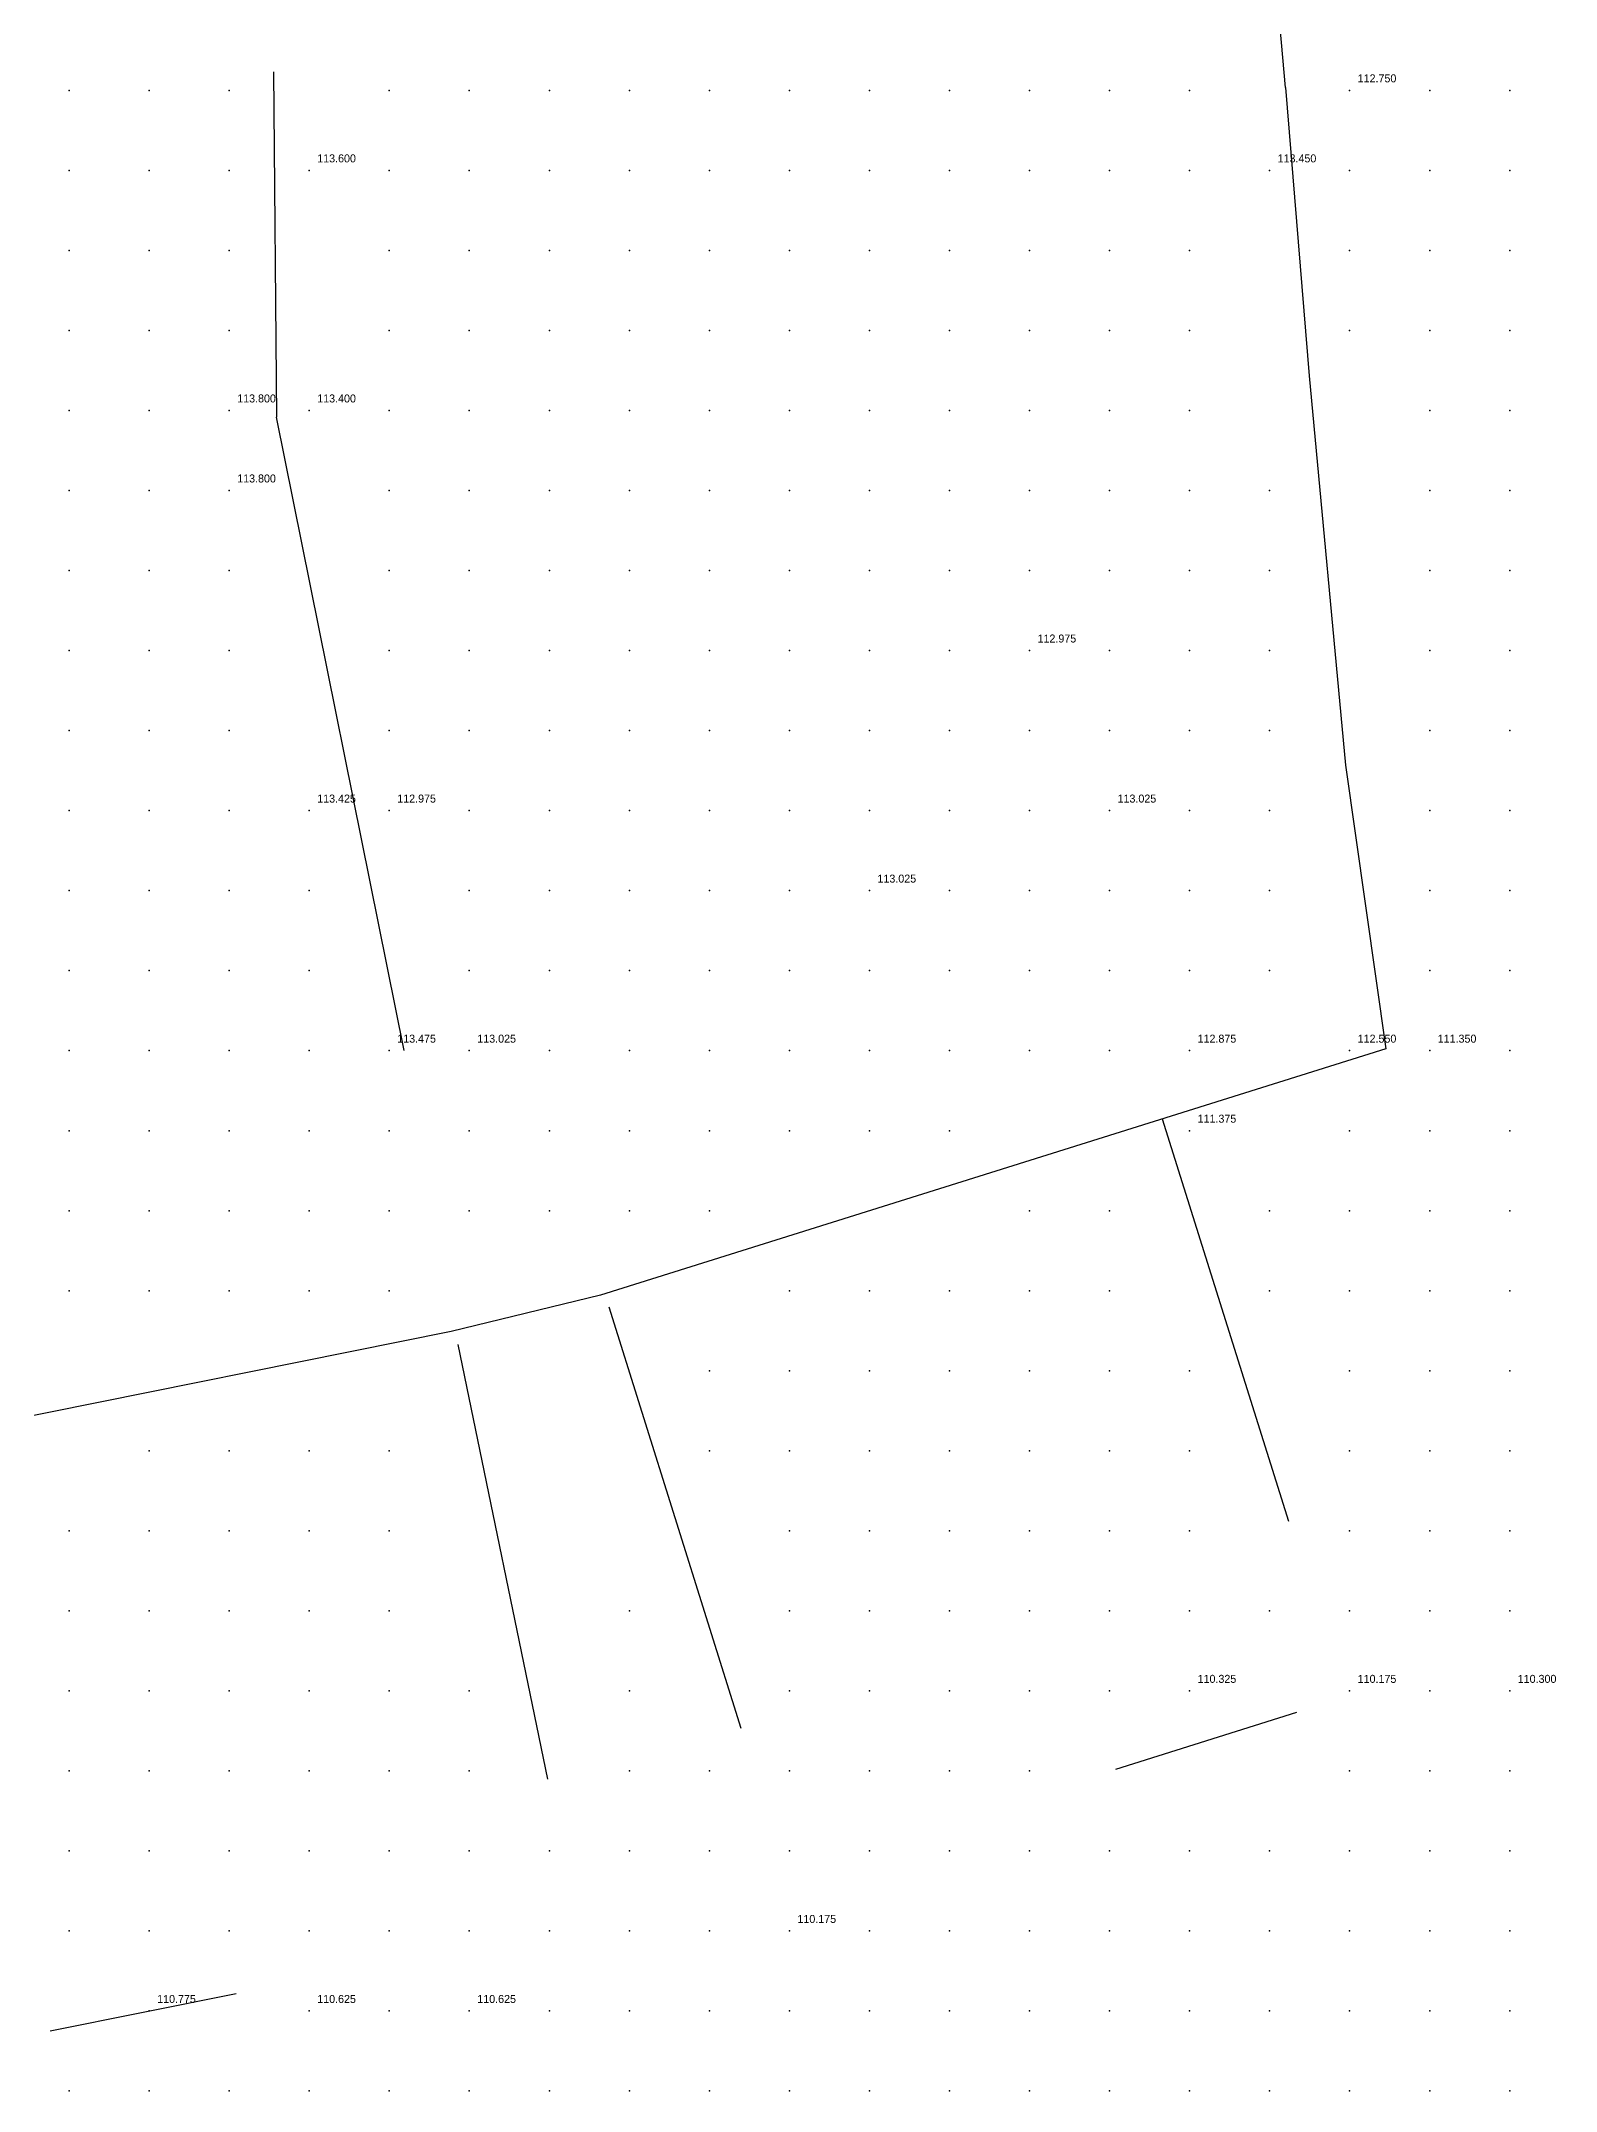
# Model space of a CAD drawing. Header units: metres. Extents: x 287878 to 288137, y 62805 to 63074.
# Drawn here: x 288117.65 to 288136.58, y 62837 to 62862.62 of the extents above; entities that cross this region are included whole.
import ezdxf

# ---------------------------------------------------------------- set-up
doc = ezdxf.new("R2010")
doc.units = ezdxf.units.M
for name, color, linetype in [('BARRIERS', 1, 'Continuous'), ('SURVEY_INTERP', 8, 'Continuous'), ('SURVEY_REAL', 3, 'Continuous')]:
    doc.layers.add(name, color=color, linetype=linetype)

msp = doc.modelspace()

# ---------------------------------------------------------------- linework, layer by layer
at = {"layer": 'BARRIERS'}
for p, q in [((288133.197, 62862.034), (288132.562, 62869.157)), ((288120.553, 62862.233), (288120.592, 62857.918)), ((288133.197, 62862.034), (288133.495, 62858.432)), ((288133.495, 62858.432), (288133.946, 62853.569)), ((288122.186, 62850.001), (288120.592, 62857.918)), ((288133.946, 62853.569), (288134.451, 62850.022)), ((288134.451, 62850.022), (288124.638, 62846.946)), ((288131.659, 62849.147), (288133.237, 62844.12)), ((288124.638, 62846.946), (288122.775, 62846.491)), ((288126.399, 62841.531), (288124.746, 62846.794)), ((288122.775, 62846.491), (288115.762, 62845.078)), ((288122.855, 62846.328), (288123.976, 62840.898)), ((288131.077, 62841.022), (288133.341, 62841.733)), ((288117.762, 62837.752), (288120.088, 62838.22))]:
    msp.add_line(p, q, dxfattribs=at)
at = {"layer": 'SURVEY_INTERP'}
for p in [(288118, 62862, 114.345), (288119, 62862, 114.271), (288120, 62862, 114.211), (288122, 62862, 114.243), (288123, 62862, 114.319), (288124, 62862, 114.367), (288125, 62862, 114.39), (288126, 62862, 114.393), (288127, 62862, 114.38), (288128, 62862, 114.349), (288129, 62862, 114.298), (288130, 62862, 114.212), (288131, 62862, 114.056), (288132, 62862, 113.746), (288135, 62862, 113.147), (288136, 62862, 113.677), (288118, 62861, 114.316), (288119, 62861, 114.271), (288120, 62861, 114.24), (288122, 62861, 114.257), (288123, 62861, 114.29), (288124, 62861, 114.316), (288125, 62861, 114.326), (288126, 62861, 114.32), (288127, 62861, 114.298), (288128, 62861, 114.263), (288129, 62861, 114.21), (288130, 62861, 114.132), (288131, 62861, 114.003), (288132, 62861, 113.768), (288134, 62861, 113.139), (288135, 62861, 113.362), (288136, 62861, 113.721), (288118, 62860, 114.255), (288119, 62860, 114.198), (288120, 62860, 114.165), (288122, 62860, 114.209), (288123, 62860, 114.238), (288124, 62860, 114.255), (288125, 62860, 114.255), (288126, 62860, 114.239), (288127, 62860, 114.209), (288128, 62860, 114.166), (288129, 62860, 114.114), (288130, 62860, 114.05), (288131, 62860, 113.965), (288132, 62860, 113.841), (288134, 62860, 113.597), (288135, 62860, 113.672), (288136, 62860, 113.836), (288118, 62859, 114.168), (288119, 62859, 114.056), (288120, 62859, 113.974), (288122, 62859, 114.121), (288123, 62859, 114.169), (288124, 62859, 114.185), (288125, 62859, 114.178), (288126, 62859, 114.151), (288127, 62859, 114.107), (288128, 62859, 114.053), (288129, 62859, 113.994), (288130, 62859, 113.941), (288131, 62859, 113.893), (288132, 62859, 113.846), (288134, 62859, 113.783), (288135, 62859, 113.819), (288136, 62859, 113.898), (288118, 62858, 114.09), (288119, 62858, 113.938), (288122, 62858, 114.042), (288123, 62858, 114.099), (288124, 62858, 114.112), (288125, 62858, 114.095), (288126, 62858, 114.053), (288127, 62858, 113.991), (288128, 62858, 113.915), (288129, 62858, 113.837), (288130, 62858, 113.782), (288131, 62858, 113.763), (288132, 62858, 113.767), (288135, 62858, 113.834), (288136, 62858, 113.888), (288118, 62857, 114.053), (288119, 62857, 113.918), (288122, 62857, 113.999), (288123, 62857, 114.041), (288124, 62857, 114.04), (288125, 62857, 114.007), (288126, 62857, 113.947), (288127, 62857, 113.862), (288128, 62857, 113.75), (288129, 62857, 113.625), (288130, 62857, 113.548), (288131, 62857, 113.565), (288132, 62857, 113.625), (288133, 62857, 113.679), (288135, 62857, 113.772), (288136, 62857, 113.824), (288118, 62856, 114.044), (288119, 62856, 113.961), (288120, 62856, 113.903), (288122, 62856, 113.978), (288123, 62856, 113.987), (288124, 62856, 113.964), (288125, 62856, 113.914), (288126, 62856, 113.837), (288127, 62856, 113.729), (288128, 62856, 113.577), (288129, 62856, 113.367), (288130, 62856, 113.219), (288131, 62856, 113.321), (288132, 62856, 113.459), (288133, 62856, 113.548), (288135, 62856, 113.665), (288136, 62856, 113.72), (288118, 62855, 114.024), (288119, 62855, 113.987), (288120, 62855, 113.959), (288122, 62855, 113.944), (288123, 62855, 113.922), (288124, 62855, 113.88), (288125, 62855, 113.816), (288126, 62855, 113.724), (288127, 62855, 113.605), (288128, 62855, 113.448), (288129, 62855, 113.201), (288131, 62855, 113.165), (288132, 62855, 113.321), (288133, 62855, 113.413), (288135, 62855, 113.526), (288136, 62855, 113.582), (288118, 62854, 113.975), (288119, 62854, 113.958), (288120, 62854, 113.935), (288122, 62854, 113.875), (288123, 62854, 113.835), (288124, 62854, 113.783), (288125, 62854, 113.712), (288126, 62854, 113.608), (288127, 62854, 113.478), (288128, 62854, 113.358), (288129, 62854, 113.235), (288130, 62854, 113.133), (288131, 62854, 113.135), (288132, 62854, 113.204), (288133, 62854, 113.281), (288135, 62854, 113.349), (288136, 62854, 113.401), (288118, 62853, 113.898), (288119, 62853, 113.891), (288120, 62853, 113.867), (288123, 62853, 113.715), (288124, 62853, 113.669), (288125, 62853, 113.606), (288126, 62853, 113.49), (288127, 62853, 113.317), (288128, 62853, 113.194), (288129, 62853, 113.207), (288130, 62853, 113.139), (288132, 62853, 113.113), (288133, 62853, 113.152), (288135, 62853, 113.099), (288136, 62853, 113.148), (288118, 62852, 113.797), (288119, 62852, 113.805), (288120, 62852, 113.779), (288121, 62852, 113.711), (288123, 62852, 113.537), (288124, 62852, 113.525), (288125, 62852, 113.505), (288126, 62852, 113.406), (288127, 62852, 113.199), (288129, 62852, 113.145), (288130, 62852, 113.153), (288131, 62852, 113.093), (288132, 62852, 113.071), (288133, 62852, 112.997), (288135, 62852, 112.687), (288136, 62852, 112.769), (288118, 62851, 113.67), (288119, 62851, 113.718), (288120, 62851, 113.692), (288121, 62851, 113.585), (288123, 62851, 113.25), (288124, 62851, 113.336), (288125, 62851, 113.415), (288126, 62851, 113.375), (288127, 62851, 113.25), (288128, 62851, 113.154), (288129, 62851, 113.171), (288130, 62851, 113.141), (288131, 62851, 113.044), (288132, 62851, 112.947), (288133, 62851, 112.826), (288135, 62851, 111.964), (288136, 62851, 112.234), (288118, 62850, 113.583), (288119, 62850, 113.654), (288120, 62850, 113.624), (288121, 62850, 113.497), (288124, 62850, 113.205), (288125, 62850, 113.35), (288126, 62850, 113.354), (288127, 62850, 113.295), (288128, 62850, 113.233), (288129, 62850, 113.183), (288130, 62850, 113.1), (288131, 62850, 112.962), (288136, 62850, 111.88), (288118, 62849, 113.602), (288119, 62849, 113.618), (288120, 62849, 113.576), (288121, 62849, 113.473), (288122, 62849, 113.309), (288123, 62849, 113.194), (288124, 62849, 113.258), (288125, 62849, 113.325), (288126, 62849, 113.32), (288127, 62849, 113.276), (288128, 62849, 113.217), (288129, 62849, 113.149), (288134, 62849, 112.269), (288135, 62849, 111.889), (288136, 62849, 112.132), (288118, 62848, 113.604), (288119, 62848, 113.578), (288120, 62848, 113.53), (288121, 62848, 113.459), (288122, 62848, 113.376), (288123, 62848, 113.317), (288124, 62848, 113.303), (288125, 62848, 113.294), (288126, 62848, 113.263), (288130, 62848, 112.993), (288131, 62848, 112.907), (288133, 62848, 112.69), (288134, 62848, 112.504), (288135, 62848, 112.378), (288136, 62848, 112.443), (288118, 62847, 113.554), (288119, 62847, 113.512), (288120, 62847, 113.463), (288121, 62847, 113.407), (288122, 62847, 113.351), (288127, 62847, 113.113), (288128, 62847, 113.041), (288129, 62847, 112.958), (288130, 62847, 112.868), (288131, 62847, 112.776), (288133, 62847, 112.59), (288134, 62847, 112.504), (288135, 62847, 112.463), (288136, 62847, 112.498), (288126, 62846, 113.048), (288127, 62846, 112.977), (288128, 62846, 112.89), (288129, 62846, 112.788), (288130, 62846, 112.67), (288131, 62846, 112.549), (288132, 62846, 112.438), (288134, 62846, 112.292), (288135, 62846, 112.281), (288136, 62846, 112.326), (288119, 62845, 113.285), (288120, 62845, 113.23), (288121, 62845, 113.176), (288122, 62845, 113.122), (288126, 62845, 112.886), (288127, 62845, 112.804), (288128, 62845, 112.702), (288129, 62845, 112.569), (288130, 62845, 112.4), (288131, 62845, 112.215), (288132, 62845, 112.056), (288134, 62845, 111.897), (288135, 62845, 111.901), (288136, 62845, 111.97), (288118, 62844, 113.18), (288119, 62844, 113.12), (288120, 62844, 113.059), (288121, 62844, 112.998), (288122, 62844, 112.94), (288127, 62844, 112.597), (288128, 62844, 112.483), (288129, 62844, 112.316), (288130, 62844, 112.069), (288131, 62844, 111.763), (288132, 62844, 111.527), (288134, 62844, 111.359), (288135, 62844, 111.377), (288136, 62844, 111.449), (288118, 62843, 112.988), (288119, 62843, 112.918), (288120, 62843, 112.846), (288121, 62843, 112.775), (288122, 62843, 112.711), (288125, 62843, 112.519), (288127, 62843, 112.351), (288128, 62843, 112.243), (288129, 62843, 112.064), (288130, 62843, 111.731), (288131, 62843, 111.215), (288132, 62843, 110.848), (288133, 62843, 110.864), (288134, 62843, 110.711), (288135, 62843, 110.831), (288136, 62843, 110.787), (288118, 62842, 112.761), (288119, 62842, 112.677), (288120, 62842, 112.585), (288121, 62842, 112.498), (288122, 62842, 112.428), (288123, 62842, 112.371), (288125, 62842, 112.23), (288127, 62842, 112.036), (288128, 62842, 111.974), (288129, 62842, 111.851), (288130, 62842, 111.521), (288131, 62842, 110.869), (288135, 62842, 110.562), (288118, 62841, 112.498), (288119, 62841, 112.394), (288120, 62841, 112.267), (288121, 62841, 112.151), (288122, 62841, 112.076), (288123, 62841, 112.032), (288125, 62841, 111.892), (288126, 62841, 111.704), (288127, 62841, 111.568), (288128, 62841, 111.618), (288129, 62841, 111.669), (288130, 62841, 111.508), (288134, 62841, 110.663), (288135, 62841, 110.778), (288136, 62841, 110.744), (288118, 62840, 112.202), (288119, 62840, 112.079), (288120, 62840, 111.878), (288121, 62840, 111.707), (288122, 62840, 111.64), (288123, 62840, 111.616), (288124, 62840, 111.643), (288125, 62840, 111.551), (288126, 62840, 111.153), (288127, 62840, 110.803), (288128, 62840, 111.112), (288129, 62840, 111.477), (288130, 62840, 111.544), (288131, 62840, 111.409), (288132, 62840, 111.258), (288133, 62840, 111.187), (288134, 62840, 111.153), (288135, 62840, 111.188), (288136, 62840, 111.273), (288118, 62839, 111.873), (288119, 62839, 111.771), (288120, 62839, 111.422), (288121, 62839, 111.119), (288122, 62839, 111.171), (288123, 62839, 111.079), (288124, 62839, 111.275), (288125, 62839, 111.329), (288126, 62839, 110.787), (288128, 62839, 110.759), (288129, 62839, 111.348), (288130, 62839, 111.546), (288131, 62839, 111.544), (288132, 62839, 111.485), (288133, 62839, 111.446), (288134, 62839, 111.45), (288135, 62839, 111.507), (288136, 62839, 111.62), (288122, 62838, 110.928), (288124, 62838, 111.042), (288125, 62838, 111.298), (288126, 62838, 111.047), (288127, 62838, 110.747), (288128, 62838, 111.022), (288129, 62838, 111.37), (288130, 62838, 111.519), (288131, 62838, 111.535), (288132, 62838, 111.494), (288133, 62838, 111.474), (288134, 62838, 111.526), (288135, 62838, 111.643), (288136, 62838, 111.8), (288118, 62837, 111.242), (288119, 62837, 111.531), (288120, 62837, 111.325), (288121, 62837, 111.069), (288122, 62837, 111.114), (288123, 62837, 111.033), (288124, 62837, 111.218), (288125, 62837, 111.381), (288126, 62837, 111.338), (288127, 62837, 111.259), (288128, 62837, 111.297), (288129, 62837, 111.38), (288130, 62837, 111.427), (288131, 62837, 111.392), (288132, 62837, 111.262), (288133, 62837, 111.18), (288134, 62837, 111.314), (288135, 62837, 111.577), (288136, 62837, 111.84)]:
    msp.add_point(p, dxfattribs=at)
at = {"layer": 'SURVEY_REAL'}
for p in [(288134, 62862, 112.75), (288121, 62861, 113.6), (288133, 62861, 113.45), (288120, 62858, 113.8), (288121, 62858, 113.4), (288120, 62857, 113.8), (288130, 62855, 112.975), (288121, 62853, 113.425), (288122, 62853, 112.975), (288131, 62853, 113.025), (288128, 62852, 113.025), (288122, 62850, 113.475), (288123, 62850, 113.025), (288132, 62850, 112.875), (288134, 62850, 112.55), (288135, 62850, 111.35), (288132, 62849, 111.375), (288132, 62842, 110.325), (288134, 62842, 110.175), (288136, 62842, 110.3), (288127, 62839, 110.175), (288119, 62838, 110.775), (288121, 62838, 110.625), (288123, 62838, 110.625)]:
    msp.add_point(p, dxfattribs=at)

# ---------------------------------------------------------------- texts
for s, p in [('112.750', (288134.1, 62862.1, 112.75)), ('113.600', (288121.1, 62861.1, 113.6)), ('113.450', (288133.1, 62861.1, 113.45)), ('113.800', (288120.1, 62858.1, 113.8)), ('113.400', (288121.1, 62858.1, 113.4)), ('113.800', (288120.1, 62857.1, 113.8)), ('112.975', (288130.1, 62855.1, 112.975)), ('113.425', (288121.1, 62853.1, 113.425)), ('112.975', (288122.1, 62853.1, 112.975)), ('113.025', (288131.1, 62853.1, 113.025)), ('113.025', (288128.1, 62852.1, 113.025)), ('113.475', (288122.1, 62850.1, 113.475)), ('113.025', (288123.1, 62850.1, 113.025)), ('112.875', (288132.1, 62850.1, 112.875)), ('112.550', (288134.1, 62850.1, 112.55)), ('111.350', (288135.1, 62850.1, 111.35)), ('111.375', (288132.1, 62849.1, 111.375)), ('110.325', (288132.1, 62842.1, 110.325)), ('110.175', (288134.1, 62842.1, 110.175)), ('110.300', (288136.1, 62842.1, 110.3)), ('110.175', (288127.1, 62839.1, 110.175)), ('110.775', (288119.1, 62838.1, 110.775)), ('110.625', (288121.1, 62838.1, 110.625)), ('110.625', (288123.1, 62838.1, 110.625))]:
    msp.add_text(s, height=0.1, dxfattribs=at).set_placement(p)

doc.saveas('drawing.dxf')
